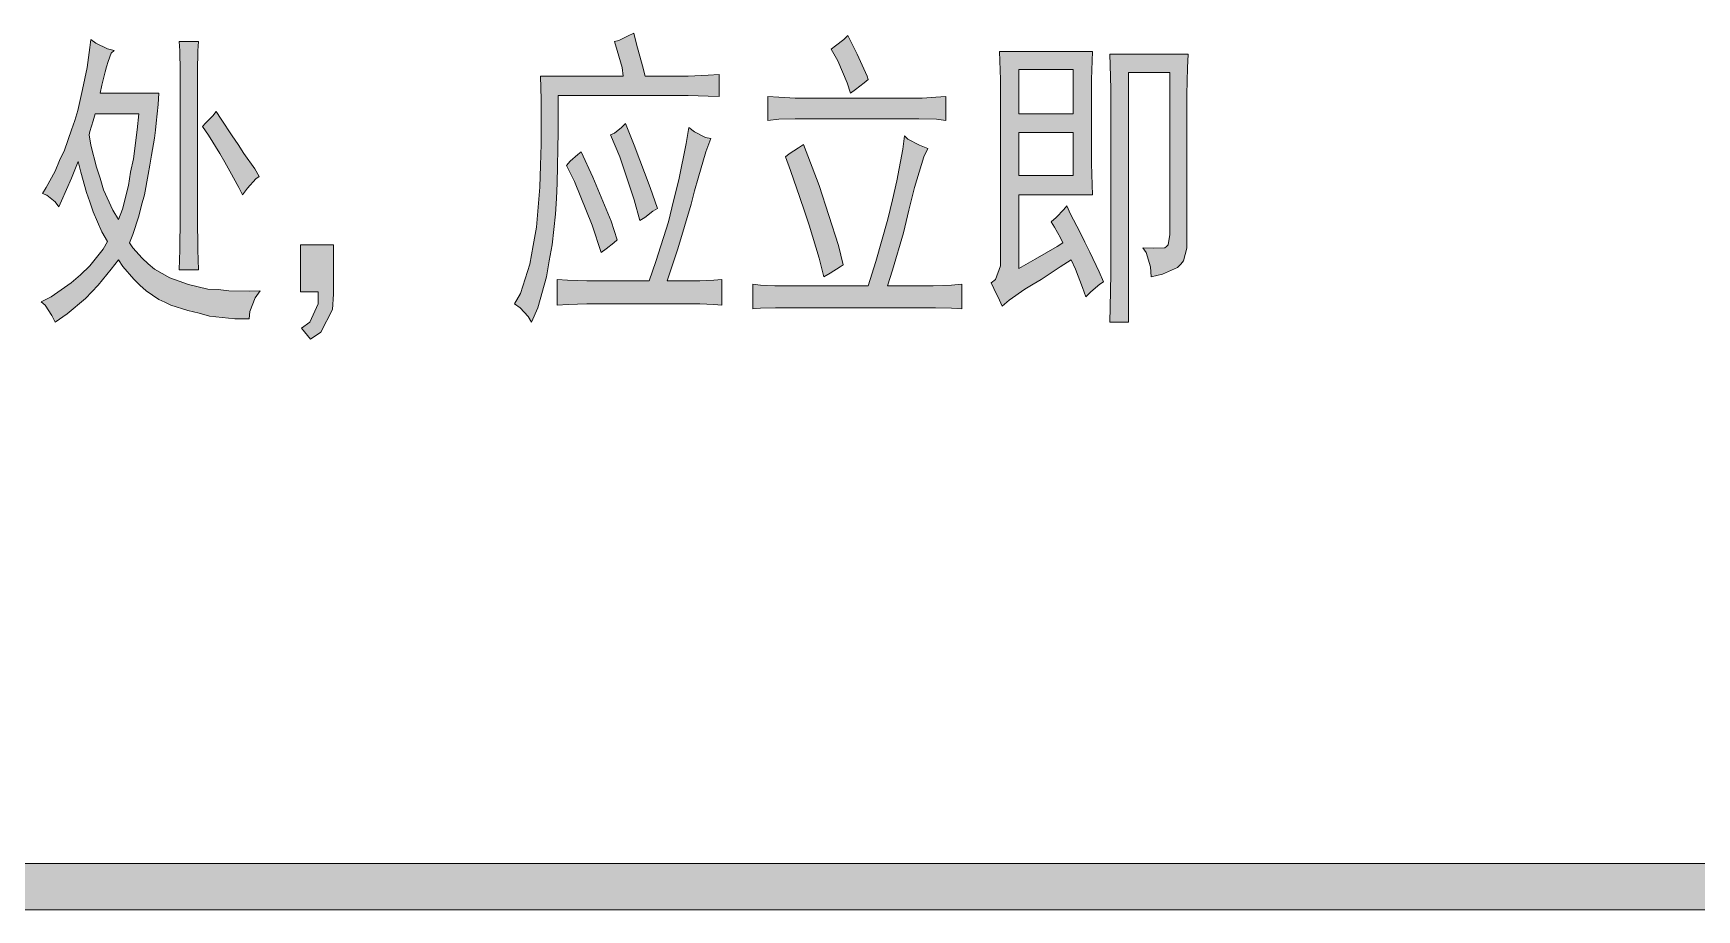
# Model space of a CAD drawing. Header units: millimetres. Extents: x 568 to 3948041, y -25191 to 63890.
# Drawn here: x 3943458 to 3945750, y 38310 to 39518 of the extents above; entities that cross this region are included whole.
import ezdxf

# ---------------------------------------------------------------- set-up
doc = ezdxf.new("R2010")
doc.units = ezdxf.units.MM

msp = doc.modelspace()

# ---------------------------------------------------------------- hatches: boundary and pattern name
h = msp.add_hatch(color=0)
h.paths.add_polyline_path([(3943569.6, 39494.7), (3943565.8, 39490.9), (3943561.3, 39479.5), (3943559, 39471.9), (3943557.5, 39465.1), (3943552.9, 39446.9), (3943550.6, 39435.5), (3943631.2, 39435.5), (3943630.4, 39420.3), (3943627.4, 39394.4), (3943626.6, 39384.6), (3943625.1, 39373.9), (3943621.3, 39350.4), (3943619, 39336.7), (3943616.7, 39323.8), (3943611.4, 39295.7), (3943607.6, 39281.2), (3943603.8, 39266), (3943595.4, 39241), (3943590.9, 39229.6), (3943595.4, 39222.7), (3943608.4, 39208.3), (3943616.7, 39200.7), (3943625.1, 39193.1), (3943646.4, 39181), (3943659.3, 39176.4), (3943672.2, 39171.8), (3943698.8, 39165.8), (3943713.2, 39165), (3943727.6, 39163.5), (3943755.8, 39162.7), (3943771, 39163.5), (3943764.1, 39153.6), (3943756.5, 39134.6), (3943755.8, 39124.7), (3943736, 39124.7), (3943701.1, 39128.5), (3943686.6, 39132.3), (3943671.4, 39136.1), (3943647.9, 39143.7), (3943639.5, 39147.5), (3943631.2, 39151.3), (3943613.7, 39163.5), (3943605.3, 39171.1), (3943597, 39179.4), (3943581.8, 39196.9), (3943575.7, 39206), (3943565.8, 39193.1), (3943547.6, 39171.1), (3943539.2, 39162), (3943530.1, 39152.8), (3943505, 39131.6), (3943488.3, 39120.2), (3943483.8, 39129.3), (3943474.6, 39143.7), (3943469.3, 39148.3), (3943483, 39155.1), (3943510.4, 39174.1), (3943523.3, 39185.5), (3943536.2, 39197.7), (3943554.4, 39220.5), (3943560.5, 39231.1), (3943552.9, 39244.8), (3943540.7, 39272.1), (3943536.2, 39285.8), (3943531.6, 39298.7), (3943524, 39326.8), (3943520.2, 39341.3), (3943511.1, 39318.5), (3943497.4, 39287.3), (3943493.6, 39279), (3943488.3, 39285.8), (3943476.9, 39294.9), (3943470.9, 39297.2), (3943476.2, 39305.6), (3943488.3, 39328.3), (3943494.4, 39342.8), (3943501.2, 39357.2), (3943511.1, 39385.3), (3943515.7, 39398.2), (3943519.5, 39411.9), (3943526.3, 39440.8), (3943529.4, 39456), (3943532.4, 39471.2), (3943536.2, 39498.5), (3943537.7, 39509.9), (3943544.5, 39504.6), (3943560.5, 39497)])
h.paths.add_polyline_path([(3943535.4, 39378.5), (3943537.7, 39364.1), (3943545.3, 39333.7), (3943550.6, 39318.5), (3943555.2, 39302.5), (3943568.1, 39274.4), (3943575.7, 39261.5), (3943581, 39275.9), (3943589.4, 39308.6), (3943592.4, 39326.8), (3943596.2, 39345.1), (3943601.5, 39385.3), (3943603.8, 39407.4), (3943543.8, 39407.4), (3943540.7, 39397.5), (3943536.2, 39383)])
h = msp.add_hatch(color=0)
h.dxf.hatch_style = 2
h.paths.add_polyline_path([(3943685.9, 39506.9), (3943685.1, 39494), (3943684.3, 39465.9), (3943684.3, 39450.7), (3943684.3, 39282), (3943684.3, 39264.5), (3943685.1, 39219.7), (3943685.9, 39192.4), (3943659.3, 39192.4), (3943660, 39219.7), (3943660.8, 39264.5), (3943660.8, 39282), (3943660.8, 39450.7), (3943660.8, 39465.9), (3943660, 39494), (3943659.3, 39506.9)])
h = msp.add_hatch(color=0)
h.dxf.hatch_style = 2
h.paths.add_polyline_path([(3944285.3, 39518.3), (3944289.1, 39503.1), (3944297.5, 39473.5), (3944301.3, 39459), (3944346.8, 39459), (3944360.5, 39459), (3944387.9, 39460.5), (3944403.1, 39461.3), (3944403.1, 39430.9), (3944387.9, 39431.7), (3944360.5, 39432.4), (3944346.8, 39432.4), (3944181.2, 39432.4), (3944181.2, 39382.3), (3944179.7, 39311.6), (3944178.9, 39290.4), (3944177.4, 39269.1), (3944172.9, 39226.5), (3944169.1, 39204.5), (3944165.3, 39182.5), (3944153.1, 39139.9), (3944144.7, 39120.2), (3944140.2, 39127.8), (3944128.8, 39139.9), (3944121.2, 39145.2), (3944129.6, 39159.7), (3944142.5, 39199.9), (3944147, 39225.8), (3944151.6, 39250.9), (3944156.1, 39306.3), (3944156.9, 39335.9), (3944157.7, 39365.6), (3944157.7, 39427.1), (3944156.9, 39459), (3944270.9, 39459), (3944269.3, 39471.2), (3944262.5, 39494.7), (3944258.7, 39506.9), (3944264.8, 39508.4), (3944277.7, 39514.5)])
h = msp.add_hatch(color=0)
h.dxf.hatch_style = 2
h.paths.add_polyline_path([(3944580.1, 39515.2), (3944593, 39489.4), (3944606.7, 39459), (3944608.2, 39454.5), (3944602.9, 39449.9), (3944590.7, 39440.8), (3944583.9, 39435.5), (3944579.3, 39449.9), (3944566.4, 39480.3), (3944557.3, 39496.3), (3944563.4, 39500.8), (3944574.8, 39509.9)])
h = msp.add_hatch(color=0)
h.paths.add_polyline_path([(3944917.4, 39493.2), (3944916.7, 39480.3), (3944915.9, 39454.5), (3944915.9, 39440.8), (3944915.9, 39354.9), (3944915.9, 39339), (3944916.7, 39309.4), (3944917.4, 39295.7), (3944815.6, 39295.7), (3944815.6, 39193.9), (3944838.4, 39206.8), (3944868.8, 39224.3), (3944876.4, 39229.6), (3944873.4, 39236.4), (3944865, 39250.9), (3944860.4, 39258.5), (3944867.3, 39264.5), (3944877.9, 39275.2), (3944881.7, 39280.5), (3944887, 39269.1), (3944899.9, 39244.8), (3944906.8, 39230.3), (3944913.6, 39216.7), (3944926.5, 39189.3), (3944932.6, 39175.6), (3944927.3, 39172.6), (3944915.1, 39162), (3944908.3, 39155.1), (3944903.7, 39168), (3944893.9, 39193.1), (3944887.8, 39206), (3944872.6, 39196.2), (3944846.8, 39178.7), (3944835.4, 39172.6), (3944824, 39165.8), (3944802.7, 39150.6), (3944792.8, 39142.2), (3944789, 39150.6), (3944781.4, 39166.5), (3944777.6, 39174.1), (3944783.7, 39178.7), (3944790.5, 39197.7), (3944790.5, 39211.3), (3944790.5, 39440.8), (3944790.5, 39454.5), (3944789.8, 39480.3), (3944789, 39493.2)])
h.paths.add_polyline_path([(3944890.8, 39407.4), (3944890.8, 39468.1), (3944815.6, 39468.1), (3944815.6, 39407.4)])
h.paths.add_polyline_path([(3944890.8, 39322.3), (3944890.8, 39381.5), (3944815.6, 39381.5), (3944815.6, 39322.3)])
h = msp.add_hatch(color=0)
h.dxf.hatch_style = 2
h.paths.add_polyline_path([(3945048.9, 39489.4), (3945048.1, 39470.4), (3945047.3, 39434), (3945047.3, 39417.2), (3945047.3, 39234.9), (3945047.3, 39222), (3945042.8, 39204.5), (3945039, 39199.9), (3945034.4, 39195.4), (3945013.9, 39186.3), (3944998, 39182.5), (3944997.2, 39196.2), (3944991.1, 39215.9), (3944986.6, 39222.7), (3945001, 39222), (3945016.9, 39222.7), (3945019.2, 39224.3), (3945021.5, 39226.5), (3945023.8, 39241), (3945023.8, 39253.1), (3945023.8, 39464.3), (3944966.8, 39464.3), (3944966.8, 39120.2), (3944941, 39120.2), (3944941.7, 39140.7), (3944942.5, 39186.3), (3944942.5, 39211.3), (3944942.5, 39424.1), (3944942.5, 39441.6), (3944941.7, 39474.2), (3944941, 39489.4)])
h = msp.add_hatch(color=0)
h.dxf.hatch_style = 2
h.paths.add_polyline_path([(3943710.2, 39410.4), (3943717, 39399.8), (3943732.2, 39377), (3943740.6, 39364.8), (3943748.2, 39352.7), (3943763.4, 39331.4), (3943769.4, 39320.8), (3943764.9, 39317.7), (3943753.5, 39304.8), (3943746.6, 39295.7), (3943741.3, 39305.6), (3943729.2, 39328.3), (3943722.3, 39340.5), (3943715.5, 39352.7), (3943699.5, 39377.7), (3943691.2, 39389.9), (3943695.7, 39394.4), (3943705.6, 39404.3)])
h = msp.add_hatch(color=0)
h.dxf.hatch_style = 2
h.paths.add_polyline_path([(3944677.3, 39428.6), (3944682.7, 39428.6), (3944701.6, 39430.2), (3944715.3, 39430.9), (3944715.3, 39398.2), (3944702.4, 39399.8), (3944678.1, 39400.5), (3944667.5, 39400.5), (3944515.5, 39400.5), (3944507.9, 39400.5), (3944485.1, 39399.8), (3944469.9, 39398.2), (3944469.9, 39430.9), (3944485.1, 39430.2), (3944507.9, 39428.6), (3944515.5, 39428.6)])
h = msp.add_hatch(color=0)
h.dxf.hatch_style = 2
h.paths.add_polyline_path([(3944391.7, 39373.2), (3944384.8, 39354.9), (3944374.2, 39318.5), (3944368.9, 39301), (3944364.3, 39282.8), (3944346.1, 39221.2), (3944331.6, 39177.2), (3944367.4, 39177.2), (3944376.5, 39177.2), (3944395.5, 39177.9), (3944406.9, 39178.7), (3944406.9, 39143.7), (3944395.5, 39144.5), (3944376.5, 39145.2), (3944367.4, 39145.2), (3944232.1, 39145.2), (3944220.7, 39145.2), (3944194.9, 39144.5), (3944179.7, 39143.7), (3944179.7, 39178.7), (3944194.1, 39177.9), (3944220.7, 39177.2), (3944232.1, 39177.2), (3944306.6, 39177.2), (3944315.7, 39203.7), (3944333.2, 39258.5), (3944340, 39287.3), (3944347.6, 39316.2), (3944357.5, 39366.3), (3944361.3, 39388.4), (3944368.9, 39382.3), (3944384.1, 39374.7)])
h = msp.add_hatch(color=0)
h.dxf.hatch_style = 2
h.paths.add_polyline_path([(3944273.9, 39393.7), (3944286.1, 39364.1), (3944308.1, 39305.6), (3944318, 39276.7), (3944311.9, 39272.9), (3944300.5, 39264.5), (3944293.7, 39260), (3944286.1, 39288.8), (3944266.3, 39348.1), (3944253.4, 39378.5), (3944258.7, 39380.8), (3944268.6, 39388.4)])
h = msp.add_hatch(color=0)
h.dxf.hatch_style = 2
h.paths.add_polyline_path([(3944690.3, 39359.5), (3944684.9, 39348.1), (3944672, 39305.6), (3944664.4, 39274.4), (3944656.8, 39243.3), (3944641.6, 39191.6), (3944634.8, 39170.3), (3944686.5, 39170.3), (3944697.8, 39170.3), (3944722.9, 39171.1), (3944737.4, 39172.6), (3944737.4, 39138.4), (3944722.9, 39139.2), (3944700.9, 39139.9), (3944692.5, 39139.9), (3944491.2, 39139.9), (3944480.6, 39139.9), (3944460, 39139.2), (3944449.4, 39138.4), (3944449.4, 39172.6), (3944460, 39171.1), (3944479.8, 39170.3), (3944490.4, 39170.3), (3944608.2, 39170.3), (3944618.8, 39203.7), (3944635.5, 39262.2), (3944641.6, 39288.8), (3944647.7, 39314.7), (3944656.1, 39358.7), (3944658.3, 39377), (3944662.9, 39372.4), (3944678.9, 39364.1)])
h = msp.add_hatch(color=0)
h.dxf.hatch_style = 2
h.paths.add_polyline_path([(3944519.3, 39364.8), (3944540.6, 39308.6), (3944567.2, 39225.8), (3944574, 39199.2), (3944569.5, 39196.2), (3944555.8, 39187.8), (3944547.4, 39182.5), (3944540.6, 39208.3), (3944526.9, 39253.9), (3944520.8, 39272.9), (3944514, 39291.9), (3944501.1, 39329.1), (3944494.2, 39348.1), (3944499.6, 39351.9), (3944512.5, 39360.3)])
h = msp.add_hatch(color=0)
h.dxf.hatch_style = 2
h.paths.add_polyline_path([(3944213.1, 39354.9), (3944229.1, 39320), (3944254.2, 39259.2), (3944262.5, 39233.4), (3944258, 39229.6), (3944247.3, 39221.2), (3944240.5, 39215.9), (3944228.3, 39253.9), (3944204, 39313.9), (3944192.6, 39335.9), (3944197.9, 39342), (3944208.6, 39351.1)])
h = msp.add_hatch(color=0)
h.dxf.hatch_style = 2
h.paths.add_polyline_path([(3943826.4, 39226.5), (3943872, 39226.5), (3943872, 39158.9), (3943870.5, 39137.6), (3943854.5, 39106.5), (3943840.1, 39096.6), (3943827.9, 39111.8), (3943839.3, 39120.2), (3943850.7, 39145.2), (3943850.7, 39162), (3943826.4, 39162)])
h = msp.add_hatch(color=0)
h.dxf.hatch_style = 2
h.paths.add_polyline_path([(3939036.2, 38310.3), (3939036.2, 38374.1), (3946541, 38374.1), (3946541, 38310.3)])

# ---------------------------------------------------------------- linework, layer by layer
at = {"color": 0, "lineweight": 0}
for points in [[(3943569.6, 39494.7), (3943565.8, 39490.9), (3943561.3, 39479.5), (3943559, 39471.9), (3943557.5, 39465.1), (3943552.9, 39446.9), (3943550.6, 39435.5), (3943631.2, 39435.5), (3943630.4, 39420.3), (3943627.4, 39394.4), (3943626.6, 39384.6), (3943625.1, 39373.9), (3943621.3, 39350.4), (3943619, 39336.7), (3943616.7, 39323.8), (3943611.4, 39295.7), (3943607.6, 39281.2), (3943603.8, 39266), (3943595.4, 39241), (3943590.9, 39229.6), (3943595.4, 39222.7), (3943608.4, 39208.3), (3943616.7, 39200.7), (3943625.1, 39193.1), (3943646.4, 39181), (3943659.3, 39176.4), (3943672.2, 39171.8), (3943698.8, 39165.8), (3943713.2, 39165), (3943727.6, 39163.5), (3943755.8, 39162.7), (3943771, 39163.5), (3943764.1, 39153.6), (3943756.5, 39134.6), (3943755.8, 39124.7), (3943736, 39124.7), (3943701.1, 39128.5), (3943686.6, 39132.3), (3943671.4, 39136.1), (3943647.9, 39143.7), (3943639.5, 39147.5), (3943631.2, 39151.3), (3943613.7, 39163.5), (3943605.3, 39171.1), (3943597, 39179.4), (3943581.8, 39196.9), (3943575.7, 39206), (3943565.8, 39193.1), (3943547.6, 39171.1), (3943539.2, 39162), (3943530.1, 39152.8), (3943505, 39131.6), (3943488.3, 39120.2), (3943483.8, 39129.3), (3943474.6, 39143.7), (3943469.3, 39148.3), (3943483, 39155.1), (3943510.4, 39174.1), (3943523.3, 39185.5), (3943536.2, 39197.7), (3943554.4, 39220.5), (3943560.5, 39231.1), (3943552.9, 39244.8), (3943540.7, 39272.1), (3943536.2, 39285.8), (3943531.6, 39298.7), (3943524, 39326.8), (3943520.2, 39341.3), (3943511.1, 39318.5), (3943497.4, 39287.3), (3943493.6, 39279), (3943488.3, 39285.8), (3943476.9, 39294.9), (3943470.9, 39297.2), (3943476.2, 39305.6), (3943488.3, 39328.3), (3943494.4, 39342.8), (3943501.2, 39357.2), (3943511.1, 39385.3), (3943515.7, 39398.2), (3943519.5, 39411.9), (3943526.3, 39440.8), (3943529.4, 39456), (3943532.4, 39471.2), (3943536.2, 39498.5), (3943537.7, 39509.9), (3943544.5, 39504.6), (3943560.5, 39497)], [(3943685.9, 39506.9), (3943685.1, 39494), (3943684.3, 39465.9), (3943684.3, 39450.7), (3943684.3, 39282), (3943684.3, 39264.5), (3943685.1, 39219.7), (3943685.9, 39192.4), (3943659.3, 39192.4), (3943660, 39219.7), (3943660.8, 39264.5), (3943660.8, 39282), (3943660.8, 39450.7), (3943660.8, 39465.9), (3943660, 39494), (3943659.3, 39506.9)], [(3944285.3, 39518.3), (3944289.1, 39503.1), (3944297.5, 39473.5), (3944301.3, 39459), (3944346.8, 39459), (3944360.5, 39459), (3944387.9, 39460.5), (3944403.1, 39461.3), (3944403.1, 39430.9), (3944387.9, 39431.7), (3944360.5, 39432.4), (3944346.8, 39432.4), (3944181.2, 39432.4), (3944181.2, 39382.3), (3944179.7, 39311.6), (3944178.9, 39290.4), (3944177.4, 39269.1), (3944172.9, 39226.5), (3944169.1, 39204.5), (3944165.3, 39182.5), (3944153.1, 39139.9), (3944144.7, 39120.2), (3944140.2, 39127.8), (3944128.8, 39139.9), (3944121.2, 39145.2), (3944129.6, 39159.7), (3944142.5, 39199.9), (3944147, 39225.8), (3944151.6, 39250.9), (3944156.1, 39306.3), (3944156.9, 39335.9), (3944157.7, 39365.6), (3944157.7, 39427.1), (3944156.9, 39459), (3944270.9, 39459), (3944269.3, 39471.2), (3944262.5, 39494.7), (3944258.7, 39506.9), (3944264.8, 39508.4), (3944277.7, 39514.5)], [(3944580.1, 39515.2), (3944593, 39489.4), (3944606.7, 39459), (3944608.2, 39454.5), (3944602.9, 39449.9), (3944590.7, 39440.8), (3944583.9, 39435.5), (3944579.3, 39449.9), (3944566.4, 39480.3), (3944557.3, 39496.3), (3944563.4, 39500.8), (3944574.8, 39509.9)], [(3944917.4, 39493.2), (3944916.7, 39480.3), (3944915.9, 39454.5), (3944915.9, 39440.8), (3944915.9, 39354.9), (3944915.9, 39339), (3944916.7, 39309.4), (3944917.4, 39295.7), (3944815.6, 39295.7), (3944815.6, 39193.9), (3944838.4, 39206.8), (3944868.8, 39224.3), (3944876.4, 39229.6), (3944873.4, 39236.4), (3944865, 39250.9), (3944860.4, 39258.5), (3944867.3, 39264.5), (3944877.9, 39275.2), (3944881.7, 39280.5), (3944887, 39269.1), (3944899.9, 39244.8), (3944906.8, 39230.3), (3944913.6, 39216.7), (3944926.5, 39189.3), (3944932.6, 39175.6), (3944927.3, 39172.6), (3944915.1, 39162), (3944908.3, 39155.1), (3944903.7, 39168), (3944893.9, 39193.1), (3944887.8, 39206), (3944872.6, 39196.2), (3944846.8, 39178.7), (3944835.4, 39172.6), (3944824, 39165.8), (3944802.7, 39150.6), (3944792.8, 39142.2), (3944789, 39150.6), (3944781.4, 39166.5), (3944777.6, 39174.1), (3944783.7, 39178.7), (3944790.5, 39197.7), (3944790.5, 39211.3), (3944790.5, 39440.8), (3944790.5, 39454.5), (3944789.8, 39480.3), (3944789, 39493.2)], [(3945048.9, 39489.4), (3945048.1, 39470.4), (3945047.3, 39434), (3945047.3, 39417.2), (3945047.3, 39234.9), (3945047.3, 39222), (3945042.8, 39204.5), (3945039, 39199.9), (3945034.4, 39195.4), (3945013.9, 39186.3), (3944998, 39182.5), (3944997.2, 39196.2), (3944991.1, 39215.9), (3944986.6, 39222.7), (3945001, 39222), (3945016.9, 39222.7), (3945019.2, 39224.3), (3945021.5, 39226.5), (3945023.8, 39241), (3945023.8, 39253.1), (3945023.8, 39464.3), (3944966.8, 39464.3), (3944966.8, 39120.2), (3944941, 39120.2), (3944941.7, 39140.7), (3944942.5, 39186.3), (3944942.5, 39211.3), (3944942.5, 39424.1), (3944942.5, 39441.6), (3944941.7, 39474.2), (3944941, 39489.4)], [(3944890.8, 39407.4), (3944890.8, 39468.1), (3944815.6, 39468.1), (3944815.6, 39407.4)], [(3943710.2, 39410.4), (3943717, 39399.8), (3943732.2, 39377), (3943740.6, 39364.8), (3943748.2, 39352.7), (3943763.4, 39331.4), (3943769.4, 39320.8), (3943764.9, 39317.7), (3943753.5, 39304.8), (3943746.6, 39295.7), (3943741.3, 39305.6), (3943729.2, 39328.3), (3943722.3, 39340.5), (3943715.5, 39352.7), (3943699.5, 39377.7), (3943691.2, 39389.9), (3943695.7, 39394.4), (3943705.6, 39404.3)], [(3944677.3, 39428.6), (3944682.7, 39428.6), (3944701.6, 39430.2), (3944715.3, 39430.9), (3944715.3, 39398.2), (3944702.4, 39399.8), (3944678.1, 39400.5), (3944667.5, 39400.5), (3944515.5, 39400.5), (3944507.9, 39400.5), (3944485.1, 39399.8), (3944469.9, 39398.2), (3944469.9, 39430.9), (3944485.1, 39430.2), (3944507.9, 39428.6), (3944515.5, 39428.6)], [(3943535.4, 39378.5), (3943537.7, 39364.1), (3943545.3, 39333.7), (3943550.6, 39318.5), (3943555.2, 39302.5), (3943568.1, 39274.4), (3943575.7, 39261.5), (3943581, 39275.9), (3943589.4, 39308.6), (3943592.4, 39326.8), (3943596.2, 39345.1), (3943601.5, 39385.3), (3943603.8, 39407.4), (3943543.8, 39407.4), (3943540.7, 39397.5), (3943536.2, 39383)], [(3944391.7, 39373.2), (3944384.8, 39354.9), (3944374.2, 39318.5), (3944368.9, 39301), (3944364.3, 39282.8), (3944346.1, 39221.2), (3944331.6, 39177.2), (3944367.4, 39177.2), (3944376.5, 39177.2), (3944395.5, 39177.9), (3944406.9, 39178.7), (3944406.9, 39143.7), (3944395.5, 39144.5), (3944376.5, 39145.2), (3944367.4, 39145.2), (3944232.1, 39145.2), (3944220.7, 39145.2), (3944194.9, 39144.5), (3944179.7, 39143.7), (3944179.7, 39178.7), (3944194.1, 39177.9), (3944220.7, 39177.2), (3944232.1, 39177.2), (3944306.6, 39177.2), (3944315.7, 39203.7), (3944333.2, 39258.5), (3944340, 39287.3), (3944347.6, 39316.2), (3944357.5, 39366.3), (3944361.3, 39388.4), (3944368.9, 39382.3), (3944384.1, 39374.7)], [(3944273.9, 39393.7), (3944286.1, 39364.1), (3944308.1, 39305.6), (3944318, 39276.7), (3944311.9, 39272.9), (3944300.5, 39264.5), (3944293.7, 39260), (3944286.1, 39288.8), (3944266.3, 39348.1), (3944253.4, 39378.5), (3944258.7, 39380.8), (3944268.6, 39388.4)], [(3944690.3, 39359.5), (3944684.9, 39348.1), (3944672, 39305.6), (3944664.4, 39274.4), (3944656.8, 39243.3), (3944641.6, 39191.6), (3944634.8, 39170.3), (3944686.5, 39170.3), (3944697.8, 39170.3), (3944722.9, 39171.1), (3944737.4, 39172.6), (3944737.4, 39138.4), (3944722.9, 39139.2), (3944700.9, 39139.9), (3944692.5, 39139.9), (3944491.2, 39139.9), (3944480.6, 39139.9), (3944460, 39139.2), (3944449.4, 39138.4), (3944449.4, 39172.6), (3944460, 39171.1), (3944479.8, 39170.3), (3944490.4, 39170.3), (3944608.2, 39170.3), (3944618.8, 39203.7), (3944635.5, 39262.2), (3944641.6, 39288.8), (3944647.7, 39314.7), (3944656.1, 39358.7), (3944658.3, 39377), (3944662.9, 39372.4), (3944678.9, 39364.1)], [(3944519.3, 39364.8), (3944540.6, 39308.6), (3944567.2, 39225.8), (3944574, 39199.2), (3944569.5, 39196.2), (3944555.8, 39187.8), (3944547.4, 39182.5), (3944540.6, 39208.3), (3944526.9, 39253.9), (3944520.8, 39272.9), (3944514, 39291.9), (3944501.1, 39329.1), (3944494.2, 39348.1), (3944499.6, 39351.9), (3944512.5, 39360.3)], [(3944890.8, 39322.3), (3944890.8, 39381.5), (3944815.6, 39381.5), (3944815.6, 39322.3)], [(3944213.1, 39354.9), (3944229.1, 39320), (3944254.2, 39259.2), (3944262.5, 39233.4), (3944258, 39229.6), (3944247.3, 39221.2), (3944240.5, 39215.9), (3944228.3, 39253.9), (3944204, 39313.9), (3944192.6, 39335.9), (3944197.9, 39342), (3944208.6, 39351.1)], [(3943826.4, 39226.5), (3943872, 39226.5), (3943872, 39158.9), (3943870.5, 39137.6), (3943854.5, 39106.5), (3943840.1, 39096.6), (3943827.9, 39111.8), (3943839.3, 39120.2), (3943850.7, 39145.2), (3943850.7, 39162), (3943826.4, 39162)], [(3939036.2, 38310.3), (3939036.2, 38374.1), (3946541, 38374.1), (3946541, 38310.3)]]:
    msp.add_lwpolyline(points, close=True, dxfattribs=at)

doc.saveas('drawing.dxf')
